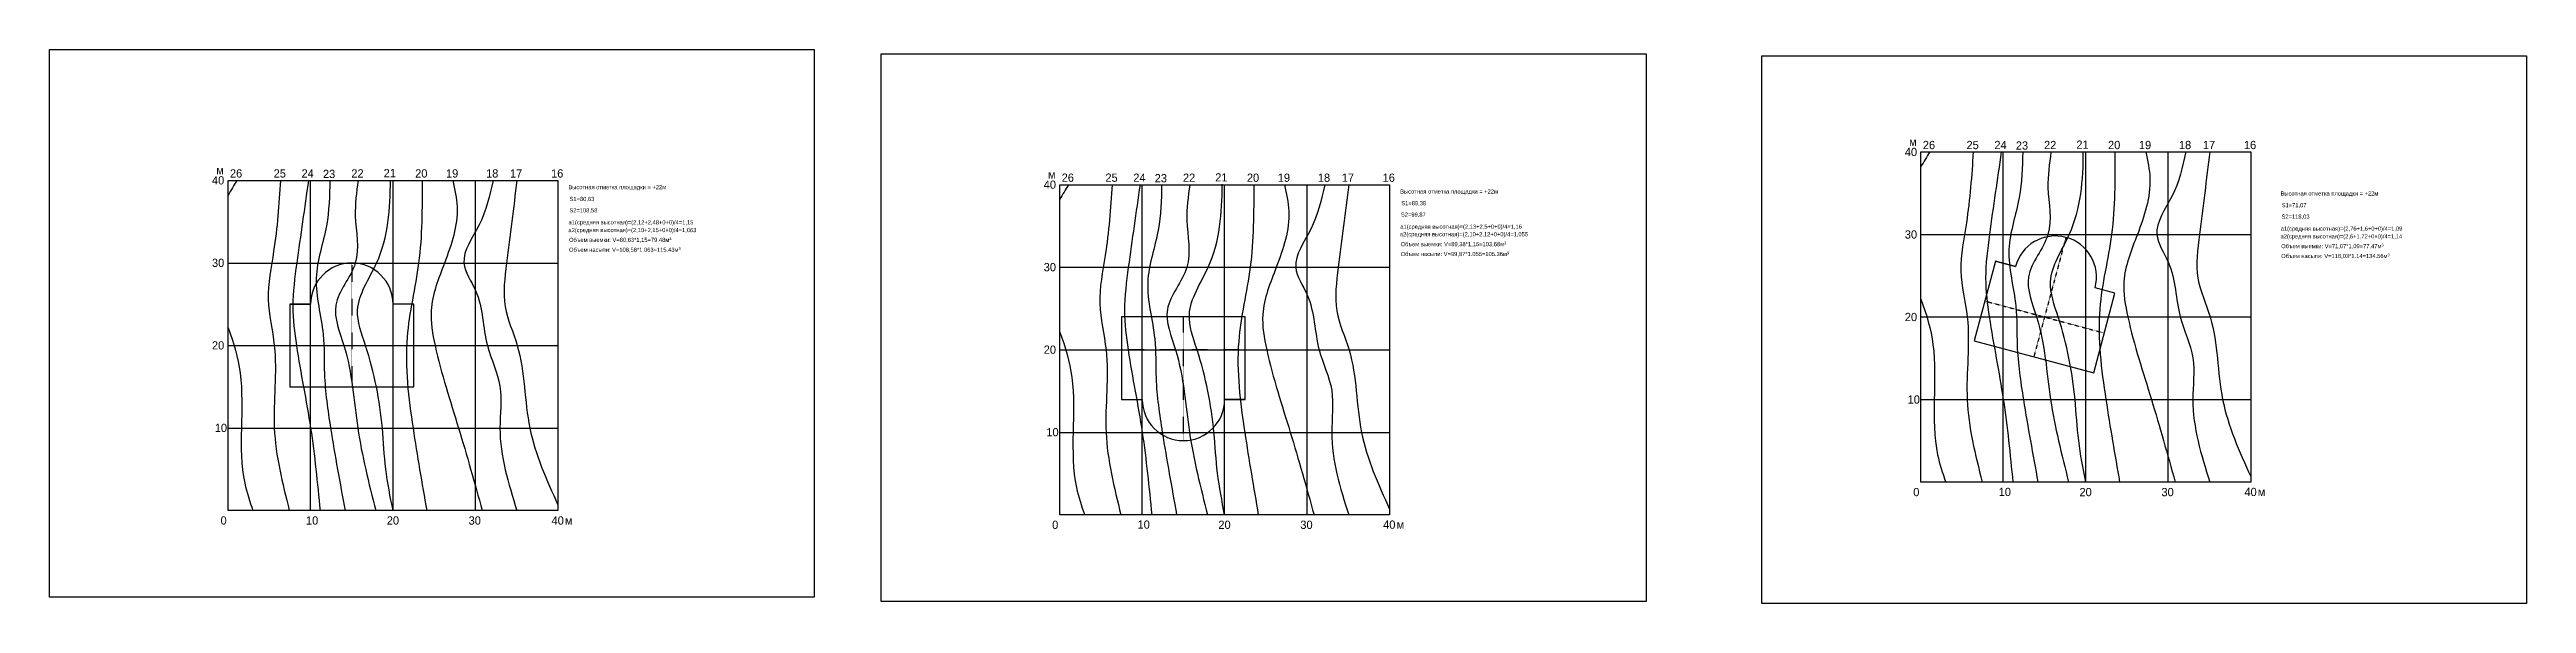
# Model space of a CAD drawing. Header units: millimetres. Extents: x 1583 to 3085, y 1802 to 2137.
import ezdxf

# ---------------------------------------------------------------- set-up
doc = ezdxf.new("R2010")
doc.units = ezdxf.units.MM
doc.linetypes.add('ACAD_ISO04W100', pattern=[30, 24, -3, 0, -3])
for name, color, linetype in [('Высота', 7, 'Continuous'), ('Сетка координат', 7, 'Continuous'), ('Сооружение', 7, 'Continuous')]:
    doc.layers.add(name, color=color, linetype=linetype)
doc.styles.get("Standard").update_dxf_attribs({"font": 'arial.ttf'})

msp = doc.modelspace()

# ---------------------------------------------------------------- linework, layer by layer
at = {"layer": 'Высота', "color": 34}
msp.add_open_spline([(2723, 2075.3), (2721.2, 2072.3), (2719.4, 2069.3), (2717.6, 2066.3)], degree=3, dxfattribs=at)
for points in [[(2749.4, 2075.3), (2745.2, 2032.4), (2741.9, 2003.2), (2745.7, 1975.3), (2745.7, 1925.3), (2754.8, 1875.3)], [(2766.4, 2075.3), (2759.2, 2025.3), (2756.9, 1998.9), (2759.1, 1975.3), (2767.6, 1925.3), (2773.4, 1875.3)], [(2779.4, 2075.3), (2777.3, 2047.8), (2771, 2016.2), (2775.2, 1981.8), (2776, 1958.1), (2779.8, 1925.3), (2788.6, 1875.3)], [(2796.5, 2075.3), (2794.7, 2053.7), (2794.7, 2025.3), (2782.9, 1999.7), (2787.8, 1975.3), (2796.3, 1925.3), (2807.2, 1875.3)], [(2817.6, 1875.3), (2813.3, 1900.4), (2811.1, 1925.3), (2800.9, 1975.3), (2796.2, 1996.6), (2807.6, 2025.3), (2816.1, 2075.3), (2816.1, 2075.5)], [(2835.3, 2075.3), (2833.2, 2025.3), (2826.1, 1980.2), (2829.8, 1925.3), (2838.1, 1875.3)], [(2854, 2075.3), (2856.5, 2059.3), (2848.9, 2025.3), (2840.7, 1996.6), (2843.1, 1975.3), (2857.4, 1925.3), (2871.8, 1875.3)], [(2878.3, 2075.3), (2869.8, 2048.3), (2860.7, 2025.3), (2867.6, 2008.5), (2874.9, 1975.3), (2882.5, 1950.5), (2882.5, 1925.3), (2892.8, 1875.3)], [(2892.8, 2075.3), (2886.5, 2025.3), (2885.6, 1998.8), (2893, 1975.3), (2900.6, 1925.3), (2917.6, 1878.6)], [(1723.1, 2058), (1718.9, 2015.1), (1715.6, 1986), (1719.3, 1958), (1719.3, 1908), (1728.4, 1858)], [(1740, 2058), (1732.9, 2008), (1730.5, 1981.7), (1732.7, 1958), (1741.3, 1908), (1747, 1858)], [(1753, 2058), (1750.9, 2030.6), (1744.7, 1998.9), (1748.9, 1964.6), (1749.7, 1940.9), (1753.4, 1908), (1762.2, 1858)], [(1770.1, 2058), (1768.4, 2036.5), (1768.4, 2008), (1756.6, 1982.4), (1761.5, 1958), (1769.9, 1908), (1780.8, 1858)], [(1791.3, 1858), (1786.9, 1883.2), (1784.8, 1908), (1774.6, 1958), (1769.8, 1979.4), (1781.3, 2008), (1789.7, 2058), (1789.7, 2058.2)], [(1808.9, 2058), (1806.8, 2008), (1799.8, 1963), (1803.4, 1908), (1811.7, 1858)], [(1827.6, 2058), (1830.1, 2042), (1822.5, 2008), (1814.4, 1979.3), (1816.8, 1958), (1831, 1908), (1845.4, 1858)], [(1851.9, 2058), (1843.5, 2031.1), (1834.3, 2008), (1841.3, 1991.3), (1848.5, 1958), (1856.1, 1933.3), (1856.1, 1908), (1866.4, 1858)], [(1866.4, 2058), (1860.1, 2008), (1859.3, 1981.6), (1866.6, 1958), (1874.2, 1908), (1891.3, 1861.4)], [(2227.3, 2055.4), (2223.1, 2012.6), (2219.8, 1983.4), (2223.6, 1955.4), (2223.6, 1905.4), (2232.6, 1855.4)], [(2244.2, 2055.4), (2237.1, 2005.4), (2234.8, 1979.1), (2237, 1955.4), (2245.5, 1905.4), (2251.3, 1855.4)], [(2257.3, 2055.4), (2255.2, 2028), (2248.9, 1996.4), (2253.1, 1962), (2253.9, 1938.3), (2257.7, 1905.4), (2266.4, 1855.4)], [(2274.4, 2055.4), (2272.6, 2033.9), (2272.6, 2005.4), (2260.8, 1979.9), (2265.7, 1955.4), (2274.2, 1905.4), (2285.1, 1855.4)], [(2295.5, 1855.4), (2291.2, 1880.6), (2289, 1905.4), (2278.8, 1955.4), (2274.1, 1976.8), (2285.5, 2005.4), (2294, 2055.4), (2294, 2055.7)], [(2313.1, 2055.4), (2311, 2005.4), (2304, 1960.4), (2307.7, 1905.4), (2315.9, 1855.4)], [(2331.8, 2055.4), (2334.4, 2039.5), (2326.8, 2005.4), (2318.6, 1976.8), (2321, 1955.4), (2335.3, 1905.4), (2349.7, 1855.4)], [(2356.2, 2055.4), (2347.7, 2028.5), (2338.6, 2005.4), (2345.5, 1988.7), (2352.8, 1955.4), (2360.4, 1930.7), (2360.4, 1905.4), (2370.7, 1855.4)], [(2370.7, 2055.4), (2364.4, 2005.4), (2363.5, 1979), (2370.9, 1955.4), (2378.5, 1905.4), (2395.5, 1858.8)]]:
    msp.add_spline(points, degree=3, dxfattribs=at)
at = {"layer": 'Высота'}
for points in [[(1696.6, 2058), (1694.8, 2055.1), (1693, 2052.1), (1691.3, 2049.1)], [(2200.8, 2055.4), (2199, 2052.5), (2197.2, 2049.5), (2195.5, 2046.5)]]:
    msp.add_open_spline(points, degree=3, dxfattribs=at)
at = {"layer": 'Высота', "color": 34}
for points in [[(2717.6, 1986), (2721.1, 1976.9), (2729.9, 1946.6), (2721.9, 1907.5), (2730.8, 1880.7), (2732.7, 1875.3)], [(1691.3, 1968.7), (1694.7, 1959.7), (1703.5, 1929.3), (1695.5, 1890.2), (1704.5, 1863.5), (1706.3, 1858)], [(2195.5, 1966.1), (2199, 1957.1), (2207.8, 1926.8), (2199.8, 1887.6), (2208.7, 1860.9), (2210.5, 1855.4)]]:
    msp.add_open_spline(points, degree=3, knots=[94.831231, 94.831231, 94.831231, 94.831231, 123.109032, 190.04666, 207.26052, 207.26052, 207.26052, 207.26052], dxfattribs=at)
at = {"layer": 'Сетка координат'}
for points in [[(2717.6, 2075.3), (2917.6, 2075.3), (2917.6, 1875.3), (2717.6, 1875.3)], [(1691.3, 2058), (1891.3, 2058), (1891.3, 1858), (1691.3, 1858)], [(2195.5, 2055.4), (2395.5, 2055.4), (2395.5, 1855.4), (2195.5, 1855.4)]]:
    msp.add_lwpolyline(points, close=True, dxfattribs=at)
for points in [[(2767.6, 1875.3), (2767.6, 1875.3), (2767.6, 2075.3)], [(2817.6, 1875.3), (2817.6, 1875.3), (2817.6, 2075.3)], [(2867.6, 1875.3), (2867.6, 1875.3), (2867.6, 2075.3)], [(1741.3, 1858), (1741.3, 1858), (1741.3, 2058)], [(1791.3, 1858), (1791.3, 1858), (1791.3, 2058)], [(1841.3, 1858), (1841.3, 1858), (1841.3, 2058)], [(2245.5, 1855.4), (2245.5, 1855.4), (2245.5, 2055.4)], [(2295.5, 1855.4), (2295.5, 1855.4), (2295.5, 2055.4)], [(2345.5, 1855.4), (2345.5, 1855.4), (2345.5, 2055.4)], [(2717.6, 2025.3), (2717.6, 2025.3), (2917.6, 2025.3)], [(1691.3, 2008), (1691.3, 2008), (1891.3, 2008)], [(2195.5, 2005.4), (2195.5, 2005.4), (2395.5, 2005.4)], [(2717.6, 1975.3), (2717.6, 1975.3), (2917.6, 1975.3)], [(1691.3, 1958), (1691.3, 1958), (1891.3, 1958)], [(2195.5, 1955.4), (2195.5, 1955.4), (2395.5, 1955.4)], [(2717.6, 1925.3), (2717.6, 1925.3), (2917.6, 1925.3)], [(1691.3, 1908), (1691.3, 1908), (1891.3, 1908)], [(2195.5, 1905.4), (2195.5, 1905.4), (2395.5, 1905.4)]]:
    msp.add_lwpolyline(points, dxfattribs=at)
at = {"layer": 'Сооружение', "color": 30, "linetype": 'ACAD_ISO04W100', "ltscale": 0.001, "true_color": 0xf26722}
for p, q in [((2805.6, 2023.6), (2786.1, 1951.1)), ((1766.3, 2008), (1766.3, 1933)), ((2756.4, 1985), (2828.8, 1965.6)), ((2270.5, 1900.4), (2270.5, 1975.4)), ((1728.8, 1958), (1803.8, 1958)), ((2308, 1955.4), (2233, 1955.4))]:
    msp.add_line(p, q, dxfattribs=at)
at = {"layer": 'Сооружение'}
for points in [[(1583, 2137.3), (2046.7, 2137.3), (2046.7, 1805.5), (1583, 1805.5)], [(2087.3, 2134.8), (2551, 2134.8), (2551, 1802.9), (2087.3, 1802.9)], [(2621.1, 2133.5), (3084.8, 2133.5), (3084.8, 1801.7), (2621.1, 1801.7)], [(2774.9, 2005.9), (2762.9, 2009.1)], [(1741.3, 1983), (1728.8, 1983)], [(2295.5, 1925.4), (2308, 1925.4)]]:
    msp.add_lwpolyline(points, close=True, dxfattribs=at)
for points in [[(2762.9, 2009.1), (2749.9, 1960.8), (2822.4, 1941.4), (2835.3, 1989.7), (2823.2, 1992.9)], [(2762.9, 2009.1), (2749.9, 1960.8)], [(1728.8, 1983), (1728.8, 1933), (1803.8, 1933), (1803.8, 1983), (1791.3, 1983)], [(1728.8, 1983), (1728.8, 1933)], [(1728.8, 1933), (1803.8, 1933), (1803.8, 1983)], [(2749.9, 1960.8), (2822.4, 1941.4), (2835.3, 1989.7)], [(2308, 1925.4), (2308, 1975.4), (2233, 1975.4), (2233, 1925.4), (2245.5, 1925.4)], [(2308, 1925.4), (2308, 1975.4)]]:
    msp.add_lwpolyline(points, dxfattribs=at)
for centre, start, end in [((2799.1, 1999.4), 345, 165), ((1766.3, 1983), 0, 180), ((2270.5, 1925.4), 180, 0)]:
    msp.add_arc(centre, 25, start, end, dxfattribs=at)

# ---------------------------------------------------------------- texts
at = {"char_height": 5, "attachment_point": 1}
for s, insert in [('{\\Ftxt|c204;4\\Ftxt|c0;0}', (2707.9, 2077.8)), ('{\\Ftxt|c204;м}', (2710.5, 2084)), ('{\\Ftxt|c204;26}', (2718.8, 2082)), ('{\\Ftxt|c204;25}', (2745.3, 2082)), ('{\\Ftxt|c204;24}', (2762.2, 2082)), ('{\\Ftxt|c204;23}', (2775.2, 2081.7)), ('{\\Ftxt|c204;22}', (2792.3, 2082)), ('{\\Ftxt|c204;21}', (2811.9, 2082.2)), ('{\\Ftxt|c204;20}', (2831.1, 2082)), ('{\\Ftxt|c204;19}', (2849.8, 2082)), ('{\\Ftxt|c204;18}', (2874.1, 2082)), ('{\\Ftxt|c204;17}', (2888.6, 2082)), ('{\\Ftxt|c204;16}', (2913.5, 2082)), ('{\\Ftxt|c204;4\\Ftxt|c0;0}', (1681.5, 2060.6)), ('{\\Ftxt|c204;м}', (1684.1, 2066.8)), ('{\\Ftxt|c204;26}', (1692.4, 2064.8)), ('{\\Ftxt|c204;25}', (1718.9, 2064.8)), ('{\\Ftxt|c204;24}', (1735.8, 2064.8)), ('{\\Ftxt|c204;23}', (1748.8, 2064.5)), ('{\\Ftxt|c204;22}', (1766, 2064.8)), ('{\\Ftxt|c204;21}', (1785.6, 2065)), ('{\\Ftxt|c204;20}', (1804.7, 2064.8)), ('{\\Ftxt|c204;19}', (1823.4, 2064.8)), ('{\\Ftxt|c204;18}', (1847.7, 2064.8)), ('{\\Ftxt|c204;17}', (1862.2, 2064.8)), ('{\\Ftxt|c204;16}', (1887.1, 2064.8)), ('{\\Ftxt|c204;4\\Ftxt|c0;0}', (2185.8, 2058)), ('{\\Ftxt|c204;м}', (2188.4, 2064.2)), ('{\\Ftxt|c204;26}', (2196.7, 2062.2)), ('{\\Ftxt|c204;25}', (2223.2, 2062.2)), ('{\\Ftxt|c204;24}', (2240.1, 2062.2)), ('{\\Ftxt|c204;23}', (2253.1, 2061.9)), ('{\\Ftxt|c204;22}', (2270.2, 2062.2)), ('{\\Ftxt|c204;21}', (2289.8, 2062.4)), ('{\\Ftxt|c204;20}', (2309, 2062.2)), ('{\\Ftxt|c204;19}', (2327.7, 2062.2)), ('{\\Ftxt|c204;18}', (2352, 2062.2)), ('{\\Ftxt|c204;17}', (2366.5, 2062.2)), ('{\\Ftxt|c204;16}', (2391.3, 2062.2)), ('{\\Ftxt|c204;3\\Ftxt|c0;0}', (2707.9, 2027.8)), ('{\\Ftxt|c204;3\\Ftxt|c0;0}', (1681.5, 2010.6)), ('{\\Ftxt|c204;3\\Ftxt|c0;0}', (2185.8, 2008)), ('{\\Ftxt|c204;2\\Ftxt|c0;0}', (2707.9, 1977.8)), ('{\\Ftxt|c204;2\\Ftxt|c0;0}', (1681.5, 1960.6)), ('{\\Ftxt|c204;2\\Ftxt|c0;0}', (2185.8, 1958)), ('{\\Ftxt|c204;1\\Ftxt|c0;0}', (2709.6, 1927.8)), ('{\\Ftxt|c204;1\\Ftxt|c0;0}', (1683.2, 1910.6)), ('{\\Ftxt|c204;1\\Ftxt|c0;0}', (2187.4, 1908)), ('{\\Ftxt|c0;0}', (2713, 1871.7)), ('{\\Ftxt|c204;10}', (2764.8, 1871.8)), ('{\\Ftxt|c204;20}', (2813.8, 1871.7)), ('{\\Ftxt|c204;30}', (2863.5, 1871.7)), ('{\\Ftxt|c204;40}', (2913.8, 1871.8)), ('{\\Ftxt|c204;м}', (2921.9, 1871.8)), ('{\\Ftxt|c0;0}', (1686.7, 1854.5)), ('{\\Ftxt|c204;10}', (1738.5, 1854.5)), ('{\\Ftxt|c204;20}', (1787.5, 1854.5)), ('{\\Ftxt|c204;30}', (1837.1, 1854.5)), ('{\\Ftxt|c204;40}', (1887.4, 1854.5)), ('{\\Ftxt|c204;м}', (1895.5, 1854.5)), ('{\\Ftxt|c0;0}', (2190.9, 1851.9)), ('{\\Ftxt|c204;10}', (2242.7, 1852)), ('{\\Ftxt|c204;20}', (2291.7, 1851.9)), ('{\\Ftxt|c204;30}', (2341.4, 1851.9)), ('{\\Ftxt|c204;40}', (2391.6, 1852)), ('{\\Ftxt|c204;м}', (2399.8, 1852))]:
    msp.add_mtext_dynamic_manual_height_columns(s, width=108.159, gutter_width=12.5, heights=[0], dxfattribs=dict(at, insert=insert))
at = {"layer": 'Сооружение', "char_height": 2.5, "attachment_point": 1}
for s, width, heights, insert in [('Высотная отметка площадки = +22м', 83.113, [0], (1897.6, 2055.2)), ('S1=80,63', 243.295, [0], (1898.3, 2048.1)), ('Высотная отметка площадки = +22м', 83.113, [0], (2401.9, 2052.6)), ('S1=89,38', 243.295, [0], (2402.6, 2045.5)), ('Высотная отметка площадки = +22м', 83.113, [0], (2935.7, 2051.4)), ('S1=71,07', 243.295, [0], (2936.4, 2044.3)), ('a2(средняя высотная)=(2,10+2,15+0+0)/4=1,063', 107.22, [2.5], (1897.6, 2029.2)), ('a1(средняя высотная)=(2,12+2,48+0+0)/4=1,15', 107.22, [2.5], (1897.7, 2033.9)), ('S2=108,58', 243.295, [0], (1898.2, 2041.2)), ('a1(средняя высотная)=(2,13+2,5+0+0)/4=1,16', 107.22, [2.5], (2402, 2031.3)), ('S2=99,87', 243.295, [0], (2402.4, 2038.6)), ('a1(средняя высотная)=(2,76+1,6+0+0)/4=1,09', 107.22, [2.5], (2935.8, 2030.1)), ('S2=118,03', 243.295, [0], (2936.3, 2037.4)), ('Объем выемки: V=80,63*1,15=79.48м{\\H1.08333x;³}', 110.457, [0], (1898, 2023.5)), ('Объем насыпи: V=108,58*1.063=115.43м{\\H1.08333x;³}', 110.457, [0], (1898, 2017.5)), ('a2(средняя высотная)=(2,10+2,12+0+0)/4=1,055', 107.22, [2.5], (2401.8, 2026.7)), ('Объем выемки: V=89,38*1,16=103,68м{\\H1.08333x;³}', 110.457, [0], (2402.2, 2020.9)), ('Объем насыпи: V=99,87*1.055=105.36м{\\H1.08333x;³}', 110.457, [0], (2402.2, 2014.9)), ('a2(средняя высотная)=(2,6+1,72+0+0)/4=1,14', 107.22, [2.5], (2935.7, 2025.4)), ('Объем выемки: V=71,07*1,09=77.47м{\\H1.08333x;³}', 110.457, [0], (2936.1, 2019.7)), ('Объем насыпи: V=118,03*1.14=134.56м{\\H1.08333x;³}', 110.457, [0], (2936.1, 2013.7))]:
    msp.add_mtext_dynamic_manual_height_columns(s, width=width, gutter_width=12.5, heights=heights, dxfattribs=dict(at, insert=insert))

doc.saveas('drawing.dxf')
